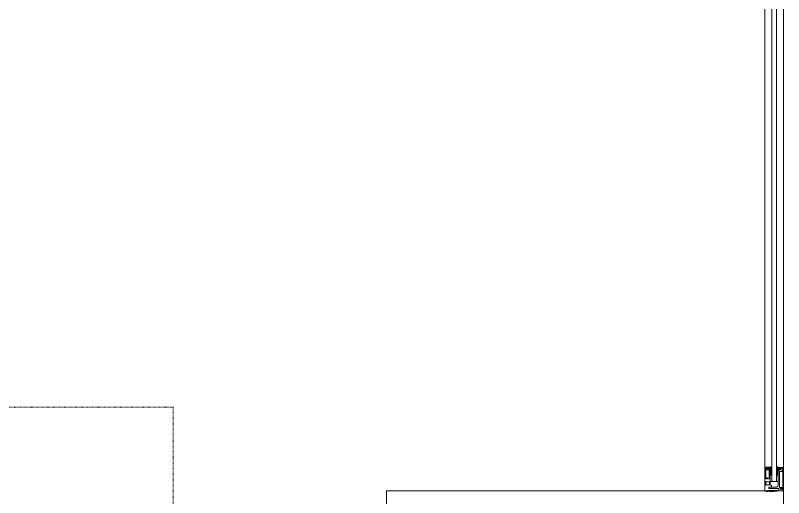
# Model space of a CAD drawing. Extents: x -3709 to 34962, y 0 to 8245.
# Drawn here: x 4320.3 to 4482.8, y 393 to 495.1 of the extents above; entities that cross this region are included whole.
import ezdxf

# ---------------------------------------------------------------- set-up
doc = ezdxf.new("R2010")
doc.units = 0
doc.linetypes.add('DOT2', pattern=[0.125, 0, -0.125])
doc.layers.get('0').update_dxf_attribs({"color": 9, "lineweight": 9})
for name, color, linetype, lineweight in [('0 @ 1', 9, 'Continuous', 9), ('06D', 9, 'Continuous', 9), ('10', 9, 'Continuous', 9), ('14', 9, 'Continuous', 9), ('15', 9, 'Continuous', 9), ('20', 9, 'DOT2', 9)]:
    doc.layers.add(name, color=color, linetype=linetype, lineweight=lineweight)
pattern_1 = [(225, (-604.72494, -2171.82614), (-0.0883883476, 0.0883883476), []), (135, (-604.72494, -2171.82614), (0.0883883476, 0.0883883476), [])]

# ---------------------------------------------------------------- blocks, each defined once
blk = doc.blocks.new('K-SE-01')
at = {"layer": '20'}
blk.add_lwpolyline([(-108.67, 2.69), (-108.67, 82.69), (-708.67, 82.69), (-708.67, 2.69)], dxfattribs=at)
blk = doc.blocks.new('p-strahle-alüminyumdoğramaprofili')
at = {"layer": '10'}
h = blk.add_hatch(dxfattribs=at)
h.set_pattern_fill('NET', color=256, angle=315, style=0)
h.set_pattern_definition(pattern_1)
h.paths.add_polyline_path([(-4.62, 2.65), (-4.68, 2.65), (-4.72, 2.75), (-4.72, 2.8), (-4.69, 2.8), (-4.69, 2.92), (-4.98, 2.92), (-4.98, 2.8), (-4.95, 2.8), (-4.99, 2.65), (-5.08, 2.66), (-5.25, 2.28), (-5.14, 2.28), (-5.14, 2.33), (-4.98, 2.52, 0.2599), (-4.9, 2.28), (-4.66, 2.28, 0.382682)])
h.paths.add_polyline_path([(-4.86, 2.52), (-4.67, 2.52, -2.16717)], flags=16)
h = blk.add_hatch(dxfattribs=at)
h.set_pattern_fill('NET', color=256, angle=315, style=0)
h.set_pattern_definition([(225, (-608.45214, -2173.53612), (-0.0883883476, 0.0883883476), []), (135, (-608.45214, -2173.53612), (0.0883883476, 0.0883883476), [])])
h.paths.add_polyline_path([(-3.45, 2.28), (-3.45, 2.57), (-4.49, 2.57), (-4.49, 2.28)])
h = blk.add_hatch(dxfattribs=at)
h.set_pattern_fill('NET', color=256, angle=315, style=0)
h.set_pattern_definition([(225, (-629.50454, -2177.58922), (-0.0883883476, 0.0883883476), []), (135, (-629.50454, -2177.58922), (0.0883883476, 0.0883883476), [])])
h.paths.add_polyline_path([(0, 0.68), (0, 1.75), (-0.18, 1.75), (-0.18, 0.68)])
h = blk.add_hatch(dxfattribs=at)
h.set_pattern_fill('NET', color=256, angle=315, style=0)
h.set_pattern_definition(pattern_1)
h.paths.add_polyline_path([(-4.62, 0.88), (-4.68, 0.88), (-4.72, 0.77), (-4.72, 0.73), (-4.69, 0.73), (-4.69, 0.6), (-4.98, 0.6), (-4.98, 0.73), (-4.95, 0.73), (-4.99, 0.88), (-5.08, 0.87), (-5.25, 1.24), (-5.14, 1.24), (-5.14, 1.2), (-4.98, 1.01, -0.2599), (-4.9, 1.24), (-4.66, 1.24, -0.382682)])
h.paths.add_polyline_path([(-4.86, 1), (-4.67, 1, 2.16717)], flags=16)
h = blk.add_hatch(dxfattribs=at)
h.set_pattern_fill('NET', color=256, angle=315, style=0)
h.set_pattern_definition([(225, (-608.45214, -2180.04526), (-0.0883883476, 0.0883883476), []), (135, (-608.45214, -2180.04526), (0.0883883476, 0.0883883476), [])])
h.paths.add_polyline_path([(-3.45, 0.93), (-3.45, 1.24), (-4.49, 1.24), (-4.49, 0.93)])
for points in [[(-4.92, 3.6), (-4.92, 3.16), (-4.61, 3.16), (-4.61, 2.87), (-4.52, 2.87), (-4.62, 2.65), (-4.68, 2.65), (-4.72, 2.75), (-4.72, 2.8), (-4.69, 2.8), (-4.69, 3.05), (-4.98, 3.05), (-4.98, 2.8), (-4.95, 2.8), (-4.99, 2.65), (-5.08, 2.66), (-5.07, 3.76), (-0.11, 3.76)], [(-5.08, 2.66), (-5.25, 2.28)], [(-4.98, 2.52), (-5.14, 2.33), (-5.14, 2.28)], [(-4.69, 2.92), (-4.98, 2.92)], [(-4.52, 2.87), (-4.49, 2.87), (-4.49, 2.26)], [(-3.45, 2.26), (-3.45, 2.57)], [(-2.08, 0.93), (-2.08, 2.57)], [(-0.18, 0.68), (0, 0.68), (0, 1.75)], [(-0.18, 1.75), (0, 1.75)], [(-5.09, 0.88), (-5.25, 1.24)], [(-4.98, 1.01), (-5.14, 1.2), (-5.14, 1.24)], [(-4.71, 0.6), (-4.98, 0.6)], [(-2.83, 0.2), (-2.67, 0.2), (-2.67, -0.04), (-4.87, -0.04), (-4.87, 0.19), (-4.57, 0.19), (-4.57, 0.73), (-2.67, 0.73)], [(-4.49, 0.93), (-4.49, 0.93), (-4.49, 1.26)], [(-3.45, 1.26), (-3.45, 0.93)]]:
    blk.add_lwpolyline(points, dxfattribs=at)
for points in [[(-0.57, 3.26), (-0.57, 3.62), (-4.89, 3.62), (-4.89, 3.65, 0.561743), (-4.97, 3.66, 0.595966), (-4.92, 3.6, -2.204878)], [(-4.61, 2.87), (-4.49, 3.45, -0.833203), (-4.18, 3.44, -0.447088)], [(-4.18, 3.44), (-4.18, 2.99, 0.414214), (-4.07, 2.89), (-0.82, 2.89), (-0.82, 3.62)], [(-0.11, 3.76), (-0.11, 3.62), (-0.45, 3.62), (-0.45, 3.14, -1), (-0.66, 3.14)], [(-0.66, 3.14, -0.305404), (-0.57, 3.26, -5.773092)], [(-4.67, 2.52), (-4.86, 2.52, 1)], [(-4.49, 2.57), (-1.23, 2.57, -0.414214), (-0.9, 2.25), (-0.9, 1.22)], [(-4.67, 1), (-4.86, 1, -1)], [(-2.67, 0.73), (-2.67, 0.32), (-2.83, 0.32, 1), (-2.83, 0.2, -1)]]:
    blk.add_lwpolyline(points, format="xyb", dxfattribs=at)
for points in [[(-0.18, 2.74), (-0.18, 2.21), (0, 2.21), (0, 2.08), (-0.18, 2.08), (-0.18, 0.43), (0, 0.43), (0, 0), (-0.12, 0), (-0.12, -0.24), (-5.09, -0.24), (-5.09, 0.88), (-4.98, 0.88), (-4.94, 0.7), (-4.99, 0.7), (-4.99, 0.33), (-4.71, 0.33), (-4.71, 0.88), (-4.56, 0.88), (-4.52, 0.93), (-1.28, 0.93), (-1.2, 1.22), (-0.9, 1.22), (-0.9, 0.62), (-0.58, 0.62), (-0.58, 2.74)], [(-2.03, 0.78), (-1.35, 0.78), (-1.35, 0.08), (-1.28, 0.04), (-1.28, -0.04), (-2.09, -0.04), (-2.09, 0.1), (-2.03, 0.15)]]:
    blk.add_lwpolyline(points, close=True, dxfattribs=at)
for centre, radius, start, end in [((-4.73, 2.47), 0.253, 168.6676, 234.1258), ((-4.77, 2.44), 0.125, 139.5402, 40.4598), ((-4.84, 2.48), 0.273, 305.9738, 36.4289), ((-4.73, 1.06), 0.253, 125.8742, 191.3324), ((-4.77, 1.08), 0.125, 319.5402, 220.4598), ((-4.84, 1.04), 0.273, 323.5711, 54.0262)]:
    blk.add_arc(centre, radius, start, end, dxfattribs=at)
blk = doc.blocks.new('*U728')
at = {"layer": '06D'}
for points in [[(4.95, 4), (611.04, 4)], [(4.95, 0), (611.02, 0)]]:
    blk.add_lwpolyline(points, dxfattribs=at)
at = {"layer": '15'}
for points in [[(1.96, 2.5), (614.03, 2.5)], [(614.03, 1.5), (1.96, 1.5)]]:
    blk.add_lwpolyline(points, dxfattribs=at)
at = {"layer": '0 @ 1', "linetype": 'Continuous'}
blk.add_blockref('p-strahle-alüminyumdoğramaprofili', (616.11, 0.24), dxfattribs=at)

msp = doc.modelspace()

# ---------------------------------------------------------------- linework, layer by layer
at = {"layer": '14'}
msp.add_lwpolyline([(4345.84, 332.5), (4345.84, 334.5), (4398.84, 334.5), (4398.84, 394.5), (4482.84, 394.5), (4482.84, 320.5)], dxfattribs=at)

# ---------------------------------------------------------------- block references
at = {"linetype": 'Continuous', "rotation": 270}
msp.add_blockref('*U728', (4478.84, 1010.49), dxfattribs=at)
at = {"layer": '10'}
msp.add_blockref('K-SE-01', (4462.36, 329.5), dxfattribs=at)

doc.saveas('drawing.dxf')
